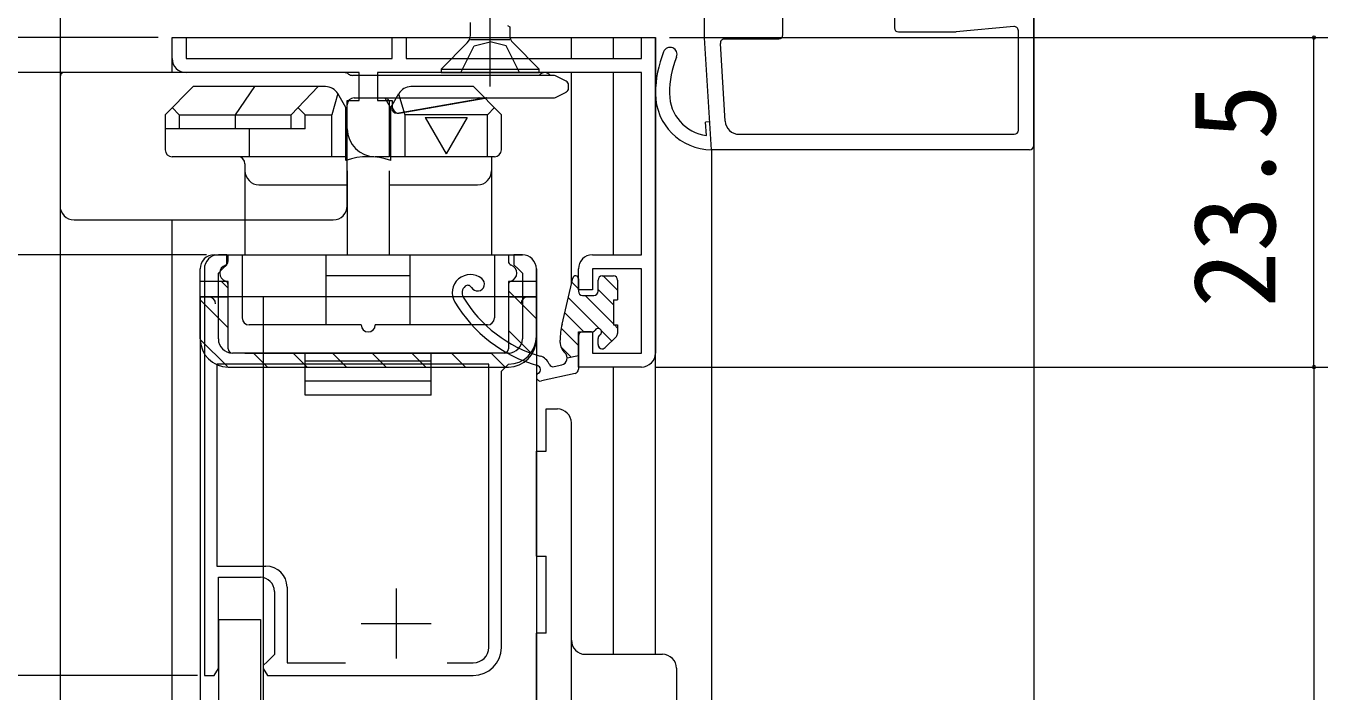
# Model space of a CAD drawing. Units: millimetres, scale not verified. Extents: x -1188 to -194, y -840 to 760.
# Drawn here: x -1103.7 to -1010.8, y -325.2 to -277.7 of the extents above; entities that cross this region are included whole.
import ezdxf
from ezdxf.enums import TextEntityAlignment as Align

# ---------------------------------------------------------------- set-up
doc = ezdxf.new("R2010")
doc.units = ezdxf.units.MM
doc.header["$LTSCALE"] = 4
doc.linetypes.add('CHAIN2', pattern=[12, 9, -1, 1, -1])
doc.linetypes.add('DASHED1', pattern=[1.8, 1.2, -0.6])
for name, color, linetype, lineweight in [('0-3_YKK_D', 6, 'Continuous', 9), ('0-4_YKK_11', 7, 'Continuous', 9), ('0-5_YKK_12', 2, 'Continuous', 9), ('0-7_YKK_13', 4, 'Continuous', 9), ('0-8_YSS_K', 3, 'Continuous', 9)]:
    doc.layers.add(name, color=color, linetype=linetype, lineweight=lineweight)
doc.styles.add('ＭＳ ゴシック', font='')
doc.styles.get('ＭＳ ゴシック').set_extended_font_data('MS Gothic')

msp = doc.modelspace()

# ---------------------------------------------------------------- linework, layer by layer
at = {"layer": '0-3_YKK_D'}
for p, q in [((-1094.262, -278.521), (-1159.26, -278.521)), ((-1094.262, -278.521), (-1159.26, -278.521)), ((-1094.262, -278.521), (-1149.26, -278.521)), ((-1057.762, -278.521), (-1010.759, -278.521)), ((-1011.759, -302.021), (-1011.759, -278.521)), ((-1094.262, -281.021), (-1149.26, -281.021)), ((-1094.262, -281.021), (-1149.26, -281.021)), ((-1090.962, -294.021), (-1149.26, -294.021)), ((-1090.962, -294.021), (-1149.26, -294.021)), ((-1090.812, -294.021), (-1139.26, -294.021)), ((-1058.762, -302.021), (-1010.759, -302.021)), ((-1058.762, -302.021), (-1010.759, -302.021)), ((-1011.759, -302.021), (-1011.759, -758.521)), ((-1091.462, -324.021), (-1139.26, -324.021))]:
    msp.add_line(p, q, dxfattribs=at)
for centre, start, end in [((-1011.759, -278.521), 90, 270), ((-1011.759, -278.521), 270, 90), ((-1011.759, -302.021), 90, 270), ((-1011.759, -302.021), 90, 270), ((-1011.759, -302.021), 270, 90), ((-1011.759, -302.021), 270, 90)]:
    msp.add_arc(centre, 0.106, start, end, dxfattribs=at)
at = {"layer": '0-4_YKK_11'}
for p, q in [((-1093.262, -278.521), (-1092.262, -278.521)), ((-1093.262, -280.021), (-1093.262, -278.521)), ((-1092.262, -278.521), (-1092.262, -280.021)), ((-1077.562, -278.521), (-1076.562, -278.521)), ((-1077.562, -280.021), (-1077.562, -278.521)), ((-1076.562, -278.521), (-1076.562, -280.021)), ((-1059.762, -278.521), (-1058.762, -278.521)), ((-1059.762, -280.021), (-1059.762, -278.521)), ((-1058.762, -278.521), (-1058.762, -301.021)), ((-1092.262, -280.021), (-1077.562, -280.021)), ((-1076.562, -280.021), (-1059.762, -280.021)), ((-1079.912, -281.021), (-1092.262, -281.021)), ((-1079.912, -283.021), (-1079.912, -281.021)), ((-1078.612, -281.021), (-1078.612, -283.021)), ((-1059.762, -281.021), (-1078.612, -281.021)), ((-1059.762, -294.021), (-1059.762, -281.021)), ((-1080.762, -283.021), (-1079.912, -283.021)), ((-1080.762, -285.021), (-1080.762, -283.021)), ((-1078.612, -283.021), (-1077.762, -283.021)), ((-1077.762, -283.021), (-1077.762, -287.021)), ((-1077.762, -287.021), (-1078.762, -287.021)), ((-1089.362, -294.021), (-1089.962, -294.021)), ((-1089.362, -294.721), (-1089.362, -294.021)), ((-1068.862, -294.021), (-1068.862, -294.721)), ((-1068.262, -294.021), (-1068.862, -294.021)), ((-1063.262, -294.021), (-1059.762, -294.021)), ((-1090.962, -295.021), (-1090.962, -324.021)), ((-1089.962, -295.321), (-1089.662, -295.021)), ((-1089.962, -300.021), (-1089.962, -295.321)), ((-1089.662, -295.021), (-1089.362, -294.721)), ((-1068.862, -294.721), (-1068.562, -295.021)), ((-1068.562, -295.021), (-1068.262, -295.321)), ((-1068.262, -295.321), (-1068.262, -300.021)), ((-1067.262, -299.821), (-1067.262, -295.021)), ((-1064.262, -296.521), (-1064.262, -295.021)), ((-1063.262, -295.021), (-1063.262, -296.521)), ((-1059.762, -295.021), (-1063.262, -295.021)), ((-1059.762, -301.021), (-1059.762, -295.021)), ((-1063.262, -296.521), (-1064.262, -296.521)), ((-1064.262, -299.521), (-1063.262, -299.521)), ((-1064.262, -302.021), (-1064.262, -299.521)), ((-1063.262, -299.521), (-1063.262, -301.021)), ((-1069.262, -301.021), (-1088.962, -301.021)), ((-1063.262, -301.021), (-1059.762, -301.021)), ((-1090.062, -301.821), (-1090.062, -316.221)), ((-1070.662, -301.821), (-1090.062, -301.821)), ((-1070.662, -322.021), (-1070.662, -301.821)), ((-1069.762, -302.321), (-1069.262, -301.821)), ((-1059.762, -302.021), (-1064.262, -302.021)), ((-1069.762, -322.021), (-1069.762, -302.321)), ((-1090.062, -316.221), (-1086.562, -316.221)), ((-1089.962, -317.021), (-1086.962, -317.021)), ((-1089.962, -323.521), (-1089.962, -317.021)), ((-1085.062, -317.721), (-1085.062, -323.121)), ((-1085.962, -318.021), (-1085.962, -322.521)), ((-1086.462, -323.021), (-1086.762, -323.321)), ((-1086.762, -323.321), (-1086.762, -323.521)), ((-1085.962, -322.521), (-1086.462, -323.021)), ((-1085.062, -323.121), (-1080.895, -323.121)), ((-1073.629, -323.121), (-1071.762, -323.121)), ((-1073.629, -323.121), (-1071.762, -323.121)), ((-1090.962, -324.021), (-1090.262, -324.021)), ((-1090.262, -324.021), (-1089.962, -323.521)), ((-1086.762, -323.521), (-1086.462, -324.021)), ((-1086.462, -324.021), (-1071.762, -324.021))]:
    msp.add_line(p, q, dxfattribs=at)
at = {"layer": '0-4_YKK_11', "color": 2}
for p, q in [((-1077.262, -317.821), (-1077.262, -322.821)), ((-1079.762, -320.321), (-1074.762, -320.321))]:
    msp.add_line(p, q, dxfattribs=at)
at = {"layer": '0-4_YKK_11'}
for centre, radius, start, end in [((-1092.262, -280.021), 1, 180, 269.99998), ((-1078.762, -285.021), 2, 180, 269.99998), ((-1089.962, -295.021), 1, 90, 179.99998), ((-1068.262, -295.021), 1, 0, 89.99998), ((-1063.262, -295.021), 1, 90, 179.99998), ((-1088.962, -300.021), 1, 180, 269.99998), ((-1069.262, -299.821), 2, 270, 359.99998), ((-1069.262, -300.021), 1, 270, 359.99998), ((-1059.762, -301.021), 1, 270, 359.99998), ((-1086.562, -317.721), 1.5, 0, 89.99998), ((-1086.962, -318.021), 1, 0, 89.99998), ((-1071.762, -322.021), 2, 270, 359.99998), ((-1071.762, -322.021), 1.1, 270, 359.99998)]:
    msp.add_arc(centre, radius, start, end, dxfattribs=at)
at = {"layer": '0-5_YKK_12'}
for p, q in [((-1093.262, -278.521), (-1058.762, -278.521)), ((-1093.262, -281.021), (-1093.262, -278.521)), ((-1064.762, -280.021), (-1064.762, -278.521)), ((-1061.762, -280.021), (-1061.762, -278.521)), ((-1058.762, -322.52), (-1058.762, -278.521)), ((-1064.762, -296.126), (-1064.762, -281.021)), ((-1061.762, -294.021), (-1061.762, -281.021)), ((-1093.262, -432.186), (-1093.262, -291.521)), ((-1067.262, -297.021), (-1091.262, -297.021)), ((-1091.262, -297.021), (-1091.262, -432.186)), ((-1086.762, -297.021), (-1086.762, -432.186)), ((-1067.262, -297.021), (-1067.262, -432.186)), ((-1061.762, -322.511), (-1061.762, -302.021))]:
    msp.add_line(p, q, dxfattribs=at)
at = {"layer": '0-7_YKK_13', "linetype": 'CHAIN2'}
msp.add_line((-1070.562, -282.021), (-1070.562, -253.879), dxfattribs=at)
at = {"layer": '0-7_YKK_13'}
for p, q in [((-1071.962, -278.339), (-1071.962, -277.438)), ((-1069.322, -277.671), (-1069.162, -277.763)), ((-1069.162, -277.763), (-1069.162, -278.339)), ((-1071.962, -278.671), (-1069.162, -278.671)), ((-1072.196, -278.905), (-1074.062, -280.771)), ((-1068.928, -278.905), (-1067.062, -280.771)), ((-1101.262, -281.321), (-1101.262, -290.521)), ((-1100.752, -281.021), (-1100.962, -281.021)), ((-1097.153, -281.021), (-1100.752, -281.021)), ((-1096.66, -281.021), (-1097.153, -281.021)), ((-1095.1, -281.021), (-1096.66, -281.021)), ((-1093.623, -281.021), (-1095.1, -281.021)), ((-1081.762, -281.021), (-1093.623, -281.021)), ((-1081.339, -281.021), (-1081.762, -281.021)), ((-1080.981, -281.021), (-1081.062, -281.021)), ((-1072.903, -281.221), (-1080.362, -281.221)), ((-1074.062, -280.771), (-1067.062, -280.771)), ((-1074.062, -280.771), (-1074.062, -281.021)), ((-1074.062, -281.021), (-1067.062, -281.021)), ((-1066.033, -281.221), (-1072.903, -281.221)), ((-1067.062, -281.021), (-1067.062, -280.771)), ((-1065.128, -281.638), (-1065.899, -281.252)), ((-1091.761, -282.021), (-1093.761, -284.021)), ((-1082.304, -282.021), (-1091.761, -282.021)), ((-1087.391, -282.021), (-1088.761, -284.021)), ((-1082.831, -282.021), (-1084.761, -284.021)), ((-1071.761, -282.021), (-1076.217, -282.021)), ((-1069.761, -284.021), (-1071.761, -282.021)), ((-1065.899, -282.789), (-1065.128, -282.404)), ((-1064.962, -282.135), (-1064.962, -281.906)), ((-1081.438, -282.521), (-1081.861, -284.021)), ((-1080.861, -283.521), (-1081.438, -282.521)), ((-1080.762, -290.521), (-1080.762, -283.08)), ((-1080.262, -282.821), (-1072.903, -282.821)), ((-1077.575, -283.675), (-1078.023, -282.899)), ((-1077.935, -282.821), (-1077.9, -282.882)), ((-1077.9, -282.882), (-1077.861, -282.949)), ((-1077.861, -282.949), (-1077.82, -283.021)), ((-1077.82, -283.021), (-1077.562, -283.021)), ((-1077.661, -283.521), (-1077.083, -282.521)), ((-1077.562, -283.021), (-1077.554, -283.481)), ((-1077.095, -282.542), (-1076.661, -284.021)), ((-1071.362, -282.909), (-1077.075, -283.916)), ((-1077.055, -283.917), (-1070.906, -282.833)), ((-1074.79, -283.518), (-1070.906, -282.833)), ((-1072.903, -282.821), (-1066.033, -282.821)), ((-1071.361, -282.821), (-1071.362, -282.821)), ((-1071.356, -282.822), (-1071.361, -282.821)), ((-1071.35, -282.827), (-1071.356, -282.822)), ((-1071.344, -282.834), (-1071.35, -282.827)), ((-1071.334, -282.851), (-1071.344, -282.834)), ((-1071.317, -282.901), (-1071.334, -282.851)), ((-1093.761, -284.021), (-1093.761, -286.521)), ((-1092.761, -284.021), (-1093.261, -283.521)), ((-1092.761, -284.021), (-1092.761, -285.021)), ((-1088.761, -284.021), (-1084.761, -284.021)), ((-1084.761, -285.021), (-1084.761, -284.021)), ((-1083.761, -284.021), (-1084.278, -283.521)), ((-1083.761, -284.021), (-1081.863, -284.021)), ((-1083.761, -285.021), (-1083.761, -284.021)), ((-1081.861, -287.021), (-1081.861, -284.021)), ((-1080.861, -287.284), (-1080.861, -283.521)), ((-1077.661, -287.284), (-1077.661, -283.521)), ((-1077.387, -283.771), (-1077.554, -283.481)), ((-1076.661, -284.021), (-1076.661, -287.021)), ((-1070.761, -284.021), (-1076.658, -284.021)), ((-1075.209, -284.221), (-1073.709, -286.819)), ((-1075.209, -284.221), (-1072.209, -284.221)), ((-1072.209, -284.221), (-1073.709, -286.819)), ((-1070.761, -284.021), (-1070.261, -283.521)), ((-1070.761, -287.021), (-1070.761, -284.021)), ((-1069.761, -286.521), (-1069.761, -284.021)), ((-1083.761, -285.021), (-1093.761, -285.021)), ((-1087.761, -285.021), (-1087.761, -287.021)), ((-1080.861, -287.021), (-1093.261, -287.021)), ((-1070.261, -287.021), (-1077.661, -287.021)), ((-1070.461, -287.021), (-1070.461, -294.021)), ((-1088.061, -287.521), (-1088.061, -294.021)), ((-1080.761, -288.021), (-1080.761, -294.021)), ((-1077.761, -288.021), (-1077.761, -294.021)), ((-1087.061, -289.021), (-1080.761, -289.021)), ((-1077.761, -289.021), (-1071.461, -289.021)), ((-1100.262, -291.521), (-1097.153, -291.521)), ((-1097.153, -291.521), (-1095.593, -291.521)), ((-1095.593, -291.521), (-1093.623, -291.521)), ((-1093.623, -291.521), (-1081.762, -291.521)), ((-1090.261, -294.021), (-1068.261, -294.021)), ((-1089.26, -294.472), (-1089.26, -294.021)), ((-1088.26, -294.021), (-1088.26, -298.521)), ((-1082.261, -299.021), (-1082.261, -294.021)), ((-1076.261, -299.021), (-1076.261, -294.021)), ((-1070.261, -294.021), (-1070.261, -298.521)), ((-1069.261, -294.021), (-1069.261, -294.472)), ((-1091.261, -297.021), (-1091.261, -295.021)), ((-1067.261, -295.021), (-1067.261, -297.021)), ((-1089.261, -295.921), (-1091.261, -295.921)), ((-1091.261, -300.021), (-1091.261, -295.921)), ((-1089.261, -296.392), (-1089.733, -295.921)), ((-1089.261, -300.721), (-1089.261, -295.921)), ((-1089.26, -300.721), (-1089.26, -296.169)), ((-1076.261, -295.521), (-1082.261, -295.521)), ((-1069.262, -295.921), (-1069.262, -300.721)), ((-1067.262, -295.921), (-1069.262, -295.921)), ((-1069.261, -296.169), (-1069.261, -300.721)), ((-1067.262, -300.021), (-1067.262, -295.921)), ((-1065.429, -298.956), (-1064.657, -295.675)), ((-1064.262, -296.441), (-1064.728, -295.976)), ((-1064.262, -295.721), (-1064.262, -296.621)), ((-1062.862, -296.621), (-1062.862, -295.821)), ((-1062.562, -295.521), (-1061.762, -295.521)), ((-1061.462, -296.547), (-1062.489, -295.521)), ((-1061.462, -295.821), (-1061.462, -297.221)), ((-1091.261, -297.021), (-1089.299, -297.021)), ((-1089.261, -299.221), (-1091.261, -297.221)), ((-1067.262, -298.593), (-1069.262, -296.593)), ((-1069.221, -297.021), (-1067.261, -297.021)), ((-1062.756, -299.294), (-1064.984, -297.066)), ((-1063.962, -296.921), (-1063.162, -296.921)), ((-1061.762, -298.941), (-1063.783, -296.921)), ((-1061.762, -297.594), (-1062.862, -296.494)), ((-1061.762, -297.221), (-1061.462, -297.221)), ((-1061.762, -297.221), (-1061.762, -299.021)), ((-1063.877, -299.521), (-1065.241, -298.156)), ((-1079.761, -299.021), (-1087.76, -299.021)), ((-1070.761, -299.021), (-1078.761, -299.021)), ((-1061.762, -299.021), (-1061.462, -299.021)), ((-1061.462, -299.241), (-1061.683, -299.021)), ((-1061.462, -299.021), (-1061.462, -299.621)), ((-1089.318, -301.993), (-1091.261, -300.049)), ((-1067.663, -301.02), (-1069.262, -299.421)), ((-1065.562, -300.263), (-1065.562, -300.101)), ((-1064.262, -300.482), (-1065.49, -299.255)), ((-1064.262, -299.821), (-1064.262, -302.181)), ((-1063.323, -299.521), (-1063.962, -299.521)), ((-1062.862, -300.421), (-1062.862, -299.982)), ((-1061.884, -300.167), (-1062.636, -299.415)), ((-1061.55, -299.833), (-1062.35, -300.633)), ((-1069.562, -301.021), (-1088.961, -301.021)), ((-1069.561, -301.021), (-1088.96, -301.021)), ((-1086.761, -301.021), (-1088.761, -301.021)), ((-1088.061, -301.021), (-1077.761, -301.021)), ((-1086.461, -302.021), (-1087.461, -301.021)), ((-1083.633, -302.021), (-1084.633, -301.021)), ((-1083.761, -304.021), (-1083.761, -301.021)), ((-1080.805, -302.021), (-1081.805, -301.021)), ((-1077.976, -302.021), (-1078.976, -301.021)), ((-1077.761, -301.021), (-1070.461, -301.021)), ((-1075.148, -302.021), (-1076.148, -301.021)), ((-1074.761, -304.021), (-1074.761, -301.021)), ((-1072.319, -302.021), (-1073.319, -301.021)), ((-1069.761, -301.021), (-1071.761, -301.021)), ((-1069.492, -302.02), (-1070.491, -301.021)), ((-1064.783, -301.308), (-1065.51, -300.582)), ((-1062.724, -300.673), (-1062.814, -300.583)), ((-1089.261, -302.021), (-1069.262, -302.021)), ((-1074.761, -301.601), (-1083.761, -301.601)), ((-1065.997, -301.991), (-1065.452, -301.868)), ((-1065.062, -301.371), (-1064.262, -301.191)), ((-1064.496, -302.473), (-1066.896, -303.013)), ((-1074.761, -303.021), (-1083.761, -303.021)), ((-1074.761, -304.021), (-1083.761, -304.021)), ((-1066.562, -308.011), (-1066.562, -305.011)), ((-1066.562, -305.011), (-1065.762, -305.011)), ((-1067.262, -308.011), (-1066.562, -308.011)), ((-1067.262, -315.511), (-1067.262, -308.011)), ((-1067.262, -315.511), (-1066.562, -315.511)), ((-1066.562, -321.011), (-1066.562, -315.511)), ((-1089.962, -320.021), (-1086.962, -320.021)), ((-1089.962, -320.021), (-1089.962, -432.186)), ((-1086.962, -320.021), (-1086.962, -432.186)), ((-1066.562, -321.011), (-1067.262, -321.011)), ((-1067.262, -328.511), (-1067.262, -321.011)), ((-1063.762, -322.511), (-1058.262, -322.511)), ((-1057.262, -323.511), (-1057.262, -326.371))]:
    msp.add_line(p, q, dxfattribs=at)
at = {"layer": '0-7_YKK_13', "linetype": 'DASHED1'}
for p, q in [((-1072.662, -281.021), (-1071.707, -279.105)), ((-1071.707, -279.105), (-1070.562, -278.82)), ((-1069.417, -279.105), (-1070.562, -278.82)), ((-1068.462, -281.021), (-1069.417, -279.105))]:
    msp.add_line(p, q, dxfattribs=at)
at = {"layer": '0-7_YKK_13'}
for points in [[(-1081.074, -281.021), (-1081.172, -281.021), (-1081.256, -281.021), (-1081.339, -281.021)], [(-1071.362, -282.909), (-1071.317, -282.901), (-1070.862, -282.821)], [(-1092.761, -284.021), (-1088.761, -284.021), (-1088.761, -285.021)], [(-1063.016, -344.011), (-1064.762, -344.011), (-1064.762, -306.011)]]:
    msp.add_lwpolyline(points, dxfattribs=at)
for centre, radius, start, end in [((-1072.762, -278.339), 0.8, 314.99998, 0), ((-1068.362, -278.339), 0.8, 180, 225), ((-1100.962, -281.321), 0.3, 90, 180), ((-1080.962, -281.521), 0.5, 53.1301, 90), ((-1080.362, -280.721), 0.5, 233.1301, 270), ((-1066.662, -281.521), 0.5, 36.86989, 143.1301), ((-1066.033, -281.521), 0.3, 63.43494, 90), ((-1082.304, -283.021), 1, 30, 90), ((-1076.217, -283.021), 1, 90, 150), ((-1065.262, -281.906), 0.3, 0, 63.43494), ((-1065.262, -282.135), 0.3, 296.56505, 0), ((-1080.262, -283.321), 0.5, 90, 180), ((-1077.763, -282.749), 0.3, 194.89226, 210), ((-1070.82, -283.326), 0.5, 90, 100), ((-1066.033, -282.521), 0.3, 270, 296.56505), ((-1077.142, -283.425), 0.5, 210, 280), ((-1077.127, -283.621), 0.3, 210, 280), ((-1074.877, -283.026), 0.5, 270, 280), ((-1074.877, -283.026), 0.5, 270, 280), ((-1093.261, -286.521), 0.5, 180, 270), ((-1088.561, -287.521), 0.5, 0, 90), ((-1079.261, -292.021), 5, 71.33707, 108.66292), ((-1070.261, -286.521), 0.5, 270, 0), ((-1087.061, -288.021), 1, 180, 270), ((-1071.461, -288.021), 1, 270, 0), ((-1100.262, -290.521), 1, 180, 270), ((-1081.762, -290.521), 1, 270, 0), ((-1090.261, -295.021), 1, 90, 180), ((-1089.56, -294.472), 0.3, 289.47121, 0), ((-1068.961, -294.472), 0.3, 180, 250.52878), ((-1068.261, -295.021), 1, 0, 90), ((-1089.26, -295.321), 0.6, 109.47121, 250.52878), ((-1071.962, -296.721), 1.3, 51.31781, 210.65804), ((-1069.261, -295.321), 0.6, 289.47121, 70.52878), ((-1089.56, -296.169), 0.3, 0, 70.52878), ((-1071.962, -296.721), 0.6, 130.51088, 210.65804), ((-1072.157, -296.493), 0.3, 29.70396, 130.51088), ((-1071.462, -296.096), 0.5, 209.70396, 51.31781), ((-1068.961, -296.169), 0.3, 109.47121, 180), ((-1064.462, -295.721), 0.2, 0, 166.75354), ((-1062.562, -295.821), 0.3, 90, 180), ((-1061.762, -295.821), 0.3, 0, 90), ((-1090.661, -297.521), 0.5, 0, 90), ((-1064.478, -292.284), 9.3, 210.65804, 254.31859), ((-1067.861, -297.521), 0.5, 90, 180), ((-1063.962, -296.621), 0.3, 180, 270), ((-1063.162, -296.621), 0.3, 270, 0), ((-1064.478, -292.284), 10, 210.65804, 254.31859), ((-1087.76, -298.521), 0.5, 180, 270), ((-1079.261, -299.021), 0.5, 180, 0), ((-1070.761, -298.521), 0.5, 270, 0), ((-1060.562, -300.101), 5, 166.75354, 180), ((-1089.261, -300.021), 2, 180, 270), ((-1069.262, -300.021), 2, 270, 0), ((-1063.962, -299.821), 0.3, 90, 180), ((-1063.323, -299.221), 0.3, 270, 326.94426), ((-1062.862, -299.521), 0.25, 303.05573, 146.94426), ((-1062.562, -299.982), 0.3, 123.05573, 180), ((-1061.762, -299.621), 0.3, 314.99998, 0), ((-1088.961, -300.721), 0.3, 180, 270), ((-1088.96, -300.721), 0.3, 180, 270), ((-1069.562, -300.721), 0.3, 270, 0), ((-1069.561, -300.721), 0.3, 270, 0), ((-1064.562, -300.263), 1, 180, 228.18968), ((-1065.562, -301.381), 0.5, 282.68037, 48.18968), ((-1062.562, -300.421), 0.3, 180, 314.99998), ((-1067.262, -302.201), 0.3, 300, 74.31859), ((-1067.262, -302.201), 1, 22.74582, 74.31859), ((-1066.063, -301.698), 0.3, 202.74582, 282.68037), ((-1066.962, -302.721), 0.3, 119.99998, 282.68037), ((-1064.562, -302.181), 0.3, 282.68037, 0), ((-1065.762, -306.011), 1, 0, 90), ((-1063.762, -321.511), 1, 180, 270), ((-1058.262, -323.511), 1, 0, 90)]:
    msp.add_arc(centre, radius, start, end, dxfattribs=at)
at = {"layer": '0-8_YSS_K'}
for p, q in [((-1101.259, -252.521), (-1101.259, -432.186)), ((-1049.659, -278.321), (-1049.659, -273.071)), ((-1041.709, -273.071), (-1041.709, -277.821)), ((-1055.259, -278.512), (-1055.259, -276.821)), ((-1031.759, -276.521), (-1031.759, -432.186)), ((-1031.759, -286.221), (-1031.759, -276.821)), ((-1033.187, -277.731), (-1037.293, -278.12)), ((-1054.759, -286.521), (-1055.258, -278.53)), ((-1053.831, -278.621), (-1049.959, -278.621)), ((-1041.409, -278.121), (-1037.321, -278.121)), ((-1032.859, -285.121), (-1032.859, -278.03)), ((-1053.784, -284.483), (-1054.131, -278.94)), ((-1054.884, -284.525), (-1055.183, -284.544)), ((-1055.123, -285.499), (-1055.183, -284.544)), ((-1052.786, -285.421), (-1033.159, -285.421)), ((-1054.762, -286.521), (-1054.761, -432.186)), ((-1032.059, -286.521), (-1054.759, -286.521))]:
    msp.add_line(p, q, dxfattribs=at)
for centre, radius, start, end in [((-1041.409, -277.821), 0.3, 180, 270), ((-1033.159, -278.03), 0.3, 0, 95.40361), ((-1054.959, -278.512), 0.3, 180, 183.57632), ((-1053.831, -278.921), 0.3, 90, 183.57632), ((-1049.959, -278.321), 0.3, 270, 0), ((-1037.321, -277.821), 0.3, 270, 275.40361), ((-1050.759, -282.521), 8, 158.07866, 180), ((-1057.717, -279.721), 0.5, 338.07866, 158.07866), ((-1050.759, -282.521), 7, 158.07866, 180), ((-1054.759, -282.521), 4, 180, 270), ((-1054.759, -282.521), 3, 180, 263.0218), ((-1052.786, -284.421), 1, 183.57632, 270), ((-1033.159, -285.121), 0.3, 270, 0), ((-1032.059, -286.221), 0.3, 270, 0)]:
    msp.add_arc(centre, radius, start, end, dxfattribs=at)

# ---------------------------------------------------------------- texts
at = {"layer": '0-3_YKK_D', "color": 4, "style": 'ＭＳ ゴシック'}
msp.add_text('23.5', height=5.865, rotation=90, dxfattribs=at).set_placement((-1012.759, -297.791), align=Align.BOTTOM_LEFT)

doc.saveas('drawing.dxf')
